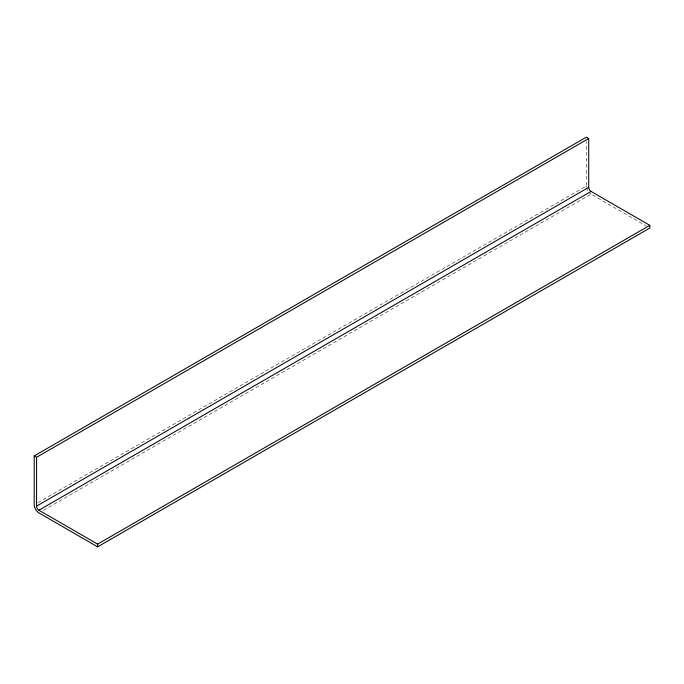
<?xml version="1.0" encoding="UTF-8"?>
<svg xmlns="http://www.w3.org/2000/svg" width="684" height="684" viewBox="0 0 684 684"><rect width="100%" height="100%" fill="white"/><g stroke="black" fill="none" stroke-linecap="round" stroke-linejoin="round"><path stroke-width="0.51" stroke-dasharray="3.42 2.56" d="M37.902 502.646L586.359 185.997L586.359 141.408M43.52 510.255L591.061 194.136L646.132 225.934M591.061 194.136A6.643 3.839 60 0 1 589.847 193.247M587.736 190.631A6.643 3.839 60 0 1 586.992 189.075M586.521 187.493A6.643 3.839 60 0 1 586.359 185.997"/><path stroke-width="1.03" d="M34.2 455.946L586.359 137.159L588.71 138.519L588.71 187.356A3.326 1.915 60 0 0 591.061 191.426L649.8 225.335L649.8 228.054L97.641 546.841L38.902 512.923A6.643 3.839 60 0 1 34.2 504.783L34.2 455.946L36.551 457.305L588.71 138.519M649.8 225.335L97.641 544.122L38.902 510.213A3.326 1.915 60 0 1 36.551 506.143L588.71 187.356M38.902 510.213L591.061 191.426M97.641 544.122L97.641 546.841M36.551 457.305L36.551 506.143"/></g></svg>
